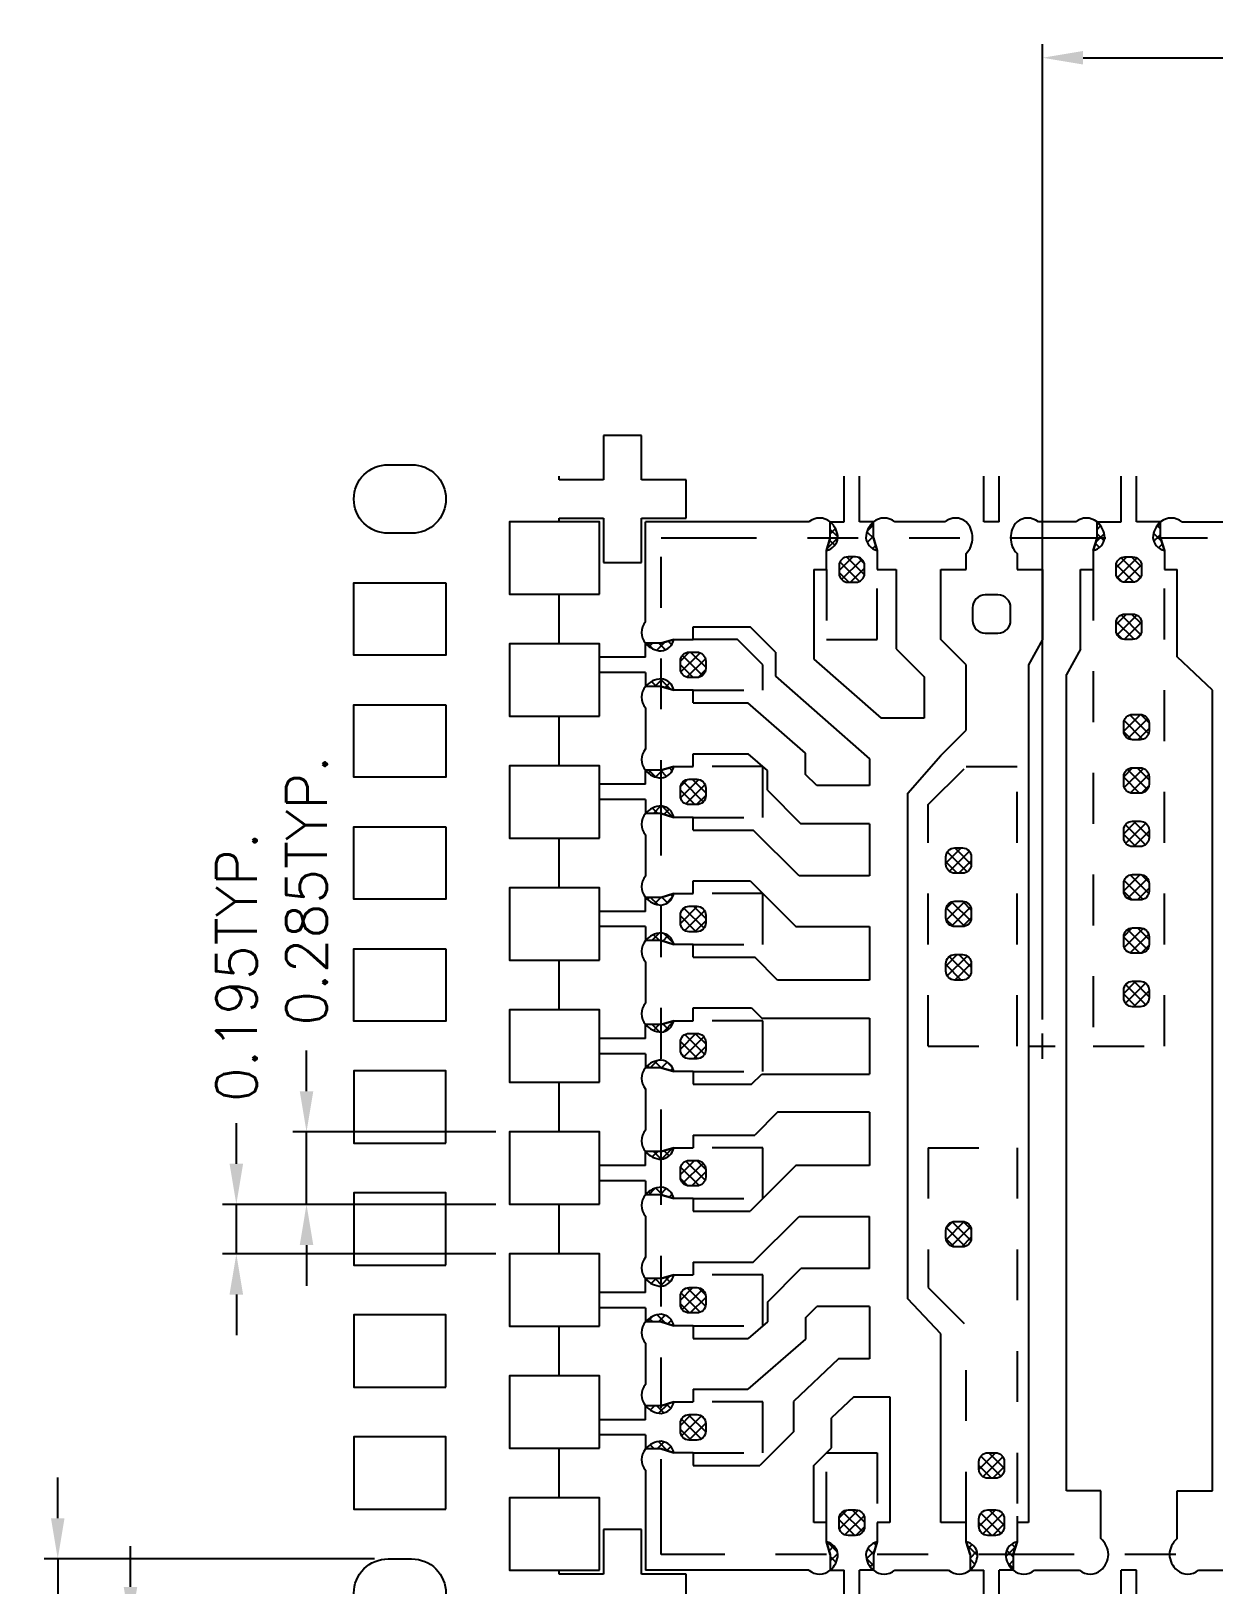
# Model space of a CAD drawing. Header units: millimetres. Extents: x 494.6 to 506.9, y 72.1 to 79.9.
# Drawn here: x 495.96 to 498.287, y 76.806 to 79.863 of the extents above; entities that cross this region are included whole.
import ezdxf

# ---------------------------------------------------------------- set-up
doc = ezdxf.new("R2010")
doc.units = ezdxf.units.MM
doc.header["$LTSCALE"] = 0.5
doc.header["$PDMODE"] = 98
for name, pattern in [('CENTER', [50.8, 31.75, -6.35, 6.35, -6.35]), ('HIDDEN', [0.375, 0.25, -0.125]), ('PHANTOM', [2.5, 1.25, -0.25, 0.25, -0.25, 0.25, -0.25])]:
    doc.linetypes.add(name, pattern=pattern)
for name, color, linetype in [('BTM', 7, 'HIDDEN'), ('CEN', 2, 'CENTER'), ('DIM', 3, 'Continuous'), ('HET', 6, 'Continuous'), ('PKG', 1, 'PHANTOM')]:
    doc.layers.add(name, color=color, linetype=linetype)
doc.styles.add('SIMPLEX', font='simplex.shx', dxfattribs={"bigfont": 'AllInOneBig.shx'})
doc.dimstyles.new('Standard3', dxfattribs={"dimtxt": 0.08, "dimasz": 0.08, "dimexe": 0.027, "dimexo": 0.027, "dimgap": 0.027, "dimtad": 1, "dimdec": 3, "dimlfac": 2, "dimrnd": 0.0005, "dimzin": 1, "dimtxsty": 'SIMPLEX', "dimcen": 0.1905, "dimclrd": 256, "dimclre": 256, "dimclrt": 256, "dimazin": 3, "dimtp": 0.03, "dimtm": 0.03, "dimtfac": 0.8, "dimtdec": 3, "dimtmove": 0, "dimatfit": 3, "dimfxl": 0.05, "dimlwd": -1, "dimlwe": -1})

# ---------------------------------------------------------------- blocks, each defined once
blk = doc.blocks.new('*D281')
at = {"layer": 'Defpoints', "color": 0, "ltscale": 0.1, "transparency": 16777216}
for p in [(499.6024, 79.8105), (497.9499, 77.8912), (499.6024, 77.8912)]:
    blk.add_point(p, dxfattribs=at)
at = {"layer": 'DIM', "ltscale": 0.1, "transparency": 16777216}
for p, q in [((497.9499, 77.9182), (497.9499, 79.8375)), ((499.6024, 77.9182), (499.6024, 79.8375)), ((498.0299, 79.8105), (498.3682, 79.8105)), ((499.5224, 79.8105), (499.1841, 79.8105))]:
    blk.add_line(p, q, dxfattribs=at)
for points in [[(498.0299, 79.8238), (498.0299, 79.7972), (497.9499, 79.8105)], [(499.5224, 79.8238), (499.5224, 79.7972), (499.6024, 79.8105)]]:
    blk.add_solid(points, dxfattribs=at)
at = {"layer": 'DIM', "ltscale": 0.1, "transparency": 16777216, "insert": (498.7762, 79.8105), "char_height": 0.08, "attachment_point": 5, "style": 'SIMPLEX'}
blk.add_mtext('\\A1;3.305%%P0.025', dxfattribs=at)
blk = doc.blocks.new('*D295')
at = {"layer": 'Defpoints', "color": 0, "ltscale": 0.1, "transparency": 16777216}
for p in [(496.6624, 76.8574), (496.0123, 76.7224), (496.6624, 76.7224)]:
    blk.add_point(p, dxfattribs=at)
at = {"layer": 'DIM', "ltscale": 0.1, "transparency": 16777216}
for p, q in [((496.0123, 76.9374), (496.0123, 77.0174)), ((496.6354, 76.8574), (495.9853, 76.8574)), ((496.0123, 76.8574), (496.0123, 76.7224)), ((496.6354, 76.7224), (495.9853, 76.7224)), ((496.0123, 76.6424), (496.0123, 76.5624))]:
    blk.add_line(p, q, dxfattribs=at)
for points in [[(495.9989, 76.9374), (496.0256, 76.9374), (496.0123, 76.8574)], [(495.9989, 76.6424), (496.0256, 76.6424), (496.0123, 76.7224)]]:
    blk.add_solid(points, dxfattribs=at)
at = {"layer": 'DIM', "ltscale": 0.1, "transparency": 16777216, "insert": (496.0123, 76.2478), "char_height": 0.08, "attachment_point": 5, "rotation": 90, "style": 'SIMPLEX'}
blk.add_mtext('\\A1;0.270TYP.', dxfattribs=at)
blk = doc.blocks.new('*D296')
at = {"layer": 'Defpoints', "color": 0, "ltscale": 0.1, "transparency": 16777216}
for p in [(496.6624, 76.7224), (496.1553, 76.6249), (496.5949, 76.6249)]:
    blk.add_point(p, dxfattribs=at)
at = {"layer": 'DIM', "ltscale": 0.1, "transparency": 16777216}
for p, q in [((496.1553, 76.8024), (496.1553, 76.8824)), ((496.6354, 76.7224), (496.1283, 76.7224)), ((496.1553, 76.7224), (496.1553, 76.6249)), ((496.5679, 76.6249), (496.1283, 76.6249)), ((496.1553, 76.5449), (496.1553, 76.4649))]:
    blk.add_line(p, q, dxfattribs=at)
for points in [[(496.142, 76.8024), (496.1687, 76.8024), (496.1553, 76.7224)], [(496.142, 76.5449), (496.1687, 76.5449), (496.1553, 76.6249)]]:
    blk.add_solid(points, dxfattribs=at)
at = {"layer": 'DIM', "ltscale": 0.1, "transparency": 16777216, "insert": (496.1553, 76.1579), "char_height": 0.08, "attachment_point": 5, "rotation": 90, "style": 'SIMPLEX'}
blk.add_mtext('\\A1;0.195TYP.', dxfattribs=at)
blk = doc.blocks.new('*D299')
at = {"layer": 'Defpoints', "color": 0, "ltscale": 0.1, "transparency": 16777216}
for p in [(496.3637, 77.5549), (496.9012, 77.5549), (496.9012, 77.4574)]:
    blk.add_point(p, dxfattribs=at)
at = {"layer": 'DIM', "ltscale": 0.1, "transparency": 16777216}
for p, q in [((496.3637, 77.6349), (496.3637, 77.7149)), ((496.8742, 77.5549), (496.3367, 77.5549)), ((496.3637, 77.4574), (496.3637, 77.5549)), ((496.8742, 77.4574), (496.3367, 77.4574)), ((496.3637, 77.3774), (496.3637, 77.2974))]:
    blk.add_line(p, q, dxfattribs=at)
for points in [[(496.3503, 77.6349), (496.377, 77.6349), (496.3637, 77.5549)], [(496.3503, 77.3774), (496.377, 77.3774), (496.3637, 77.4574)]]:
    blk.add_solid(points, dxfattribs=at)
at = {"layer": 'DIM', "ltscale": 0.1, "transparency": 16777216, "insert": (496.3637, 78.0219), "char_height": 0.08, "attachment_point": 5, "rotation": 90, "style": 'SIMPLEX'}
blk.add_mtext('\\A1;0.195TYP.', dxfattribs=at)
blk = doc.blocks.new('*D300')
at = {"layer": 'Defpoints', "color": 0, "ltscale": 0.1, "transparency": 16777216}
for p in [(496.5018, 77.6974), (496.9012, 77.6974), (496.9012, 77.5549)]:
    blk.add_point(p, dxfattribs=at)
at = {"layer": 'DIM', "ltscale": 0.1, "transparency": 16777216}
for p, q in [((496.5018, 77.7774), (496.5018, 77.8574)), ((496.8742, 77.6974), (496.4748, 77.6974)), ((496.5018, 77.5549), (496.5018, 77.6974)), ((496.8742, 77.5549), (496.4748, 77.5549)), ((496.5018, 77.4749), (496.5018, 77.3949))]:
    blk.add_line(p, q, dxfattribs=at)
for points in [[(496.4885, 77.7774), (496.5151, 77.7774), (496.5018, 77.6974)], [(496.4885, 77.4749), (496.5151, 77.4749), (496.5018, 77.5549)]]:
    blk.add_solid(points, dxfattribs=at)
at = {"layer": 'DIM', "ltscale": 0.1, "transparency": 16777216, "insert": (496.5018, 78.1721), "char_height": 0.08, "attachment_point": 5, "rotation": 90, "style": 'SIMPLEX'}
blk.add_mtext('\\A1;0.285TYP.', dxfattribs=at)

msp = doc.modelspace()

# ---------------------------------------------------------------- hatches: boundary and pattern name
at = {"layer": 'HET', "ltscale": 0.1}
h = msp.add_hatch(dxfattribs=at)
h.set_pattern_fill('ANSI37', color=256, scale=0.005)
h.set_pattern_definition([(45, (498.142975, 78.384344), (-0.01122532, 0.01122532), []), (135, (498.142975, 78.384344), (-0.01122532, -0.01122532), [])])
h.paths.add_polyline_path([(498.1599, 78.39619, 0.4142136), (498.1424, 78.41369), (498.1274, 78.41369, 0.4142136), (498.1099, 78.39619), (498.1099, 78.38119, 0.4142136), (498.1274, 78.36369), (498.1424, 78.36369, 0.4142136), (498.1599, 78.38119)])
h.paths.add_polyline_path([(498.1599, 78.50119, 0.4142136), (498.1424, 78.51869), (498.1274, 78.51869, 0.4142136), (498.1099, 78.50119), (498.1099, 78.48619, 0.4142136), (498.1274, 78.46869), (498.1424, 78.46869, 0.4142136), (498.1599, 78.48619)])
h.paths.add_polyline_path([(497.8099, 78.23869, 0.4142136), (497.7924, 78.25619), (497.7774, 78.25619, 0.4142136), (497.7599, 78.23869), (497.7599, 78.22369, 0.4142136), (497.7774, 78.20619), (497.7924, 78.20619, 0.4142136), (497.8099, 78.22369)])
h.paths.add_polyline_path([(497.7924, 78.15119), (497.7774, 78.15119, 0.4142136), (497.7599, 78.13369), (497.7599, 78.11869, 0.4142136), (497.7774, 78.10119), (497.7924, 78.10119, 0.4142136), (497.8099, 78.11869), (497.8099, 78.13369, 0.4142136)])
h.paths.add_polyline_path([(497.7924, 78.04619), (497.7774, 78.04619, 0.4142136), (497.7599, 78.02869), (497.7599, 78.01369, 0.4142136), (497.7774, 77.99619), (497.7924, 77.99619, 0.4142136), (497.8099, 78.01369), (497.8099, 78.02869, 0.4142136)])
h.paths.add_polyline_path([(498.1599, 77.97619, 0.4142136), (498.1424, 77.99369), (498.1274, 77.99369, 0.4142136), (498.1099, 77.97619), (498.1099, 77.96119, 0.4142136), (498.1274, 77.94369), (498.1424, 77.94369, 0.4142136), (498.1599, 77.96119)])
h.paths.add_polyline_path([(498.1599, 78.08119, 0.4142136), (498.1424, 78.09869), (498.1274, 78.09869, 0.4142136), (498.1099, 78.08119), (498.1099, 78.06619, 0.4142136), (498.1274, 78.04869), (498.1424, 78.04869, 0.4142136), (498.1599, 78.06619)])
h.paths.add_polyline_path([(498.1599, 78.18619, 0.4142136), (498.1424, 78.20369), (498.1274, 78.20369, 0.4142136), (498.1099, 78.18619), (498.1099, 78.17119, 0.4142136), (498.1274, 78.15369), (498.1424, 78.15369, 0.4142136), (498.1599, 78.17119)])
h.paths.add_polyline_path([(498.1599, 78.27619), (498.1599, 78.29119, 0.4142136), (498.1424, 78.30869), (498.1274, 78.30869, 0.4142136), (498.1099, 78.29119), (498.1099, 78.27619, 0.4142136), (498.1274, 78.25869), (498.1424, 78.25869, 0.4142136)])
h.paths.add_polyline_path([(497.7924, 77.52119), (497.7774, 77.52119, 0.4142136), (497.7599, 77.50369), (497.7599, 77.48869, 0.4142136), (497.7774, 77.47119), (497.7924, 77.47119, 0.4142136), (497.8099, 77.48869), (497.8099, 77.50369, 0.4142136)])
h.paths.add_polyline_path([(497.2874, 77.87369, 0.4142136), (497.2699, 77.89119), (497.2549, 77.89119, 0.4142136), (497.2374, 77.87369), (497.2374, 77.85869, 0.4142136), (497.2549, 77.84119), (497.2699, 77.84119, 0.4142136), (497.2874, 77.85869)])
h.paths.add_polyline_path([(497.2874, 77.62369, 0.4142136), (497.2699, 77.64119), (497.2549, 77.64119, 0.4142136), (497.2374, 77.62369), (497.2374, 77.60869, 0.4142136), (497.2549, 77.59119), (497.2699, 77.59119, 0.4142136), (497.2874, 77.60869)])
h.paths.add_polyline_path([(497.2874, 77.37369, 0.4142136), (497.2699, 77.39119), (497.2549, 77.39119, 0.4142136), (497.2374, 77.37369), (497.2374, 77.35869, 0.4142136), (497.2549, 77.34119), (497.2699, 77.34119, 0.4142136), (497.2874, 77.35869)])
h.paths.add_polyline_path([(497.2874, 77.12369, 0.4142136), (497.2699, 77.14119), (497.2549, 77.14119, 0.4142136), (497.2374, 77.12369), (497.2374, 77.10869, 0.4142136), (497.2549, 77.09119), (497.2699, 77.09119, 0.4142136), (497.2874, 77.10869)])
h.paths.add_polyline_path([(497.5824, 76.95369), (497.5674, 76.95369, 0.4142136), (497.5499, 76.93619), (497.5499, 76.92119, 0.4142136), (497.5674, 76.90369), (497.5824, 76.90369, 0.4142136), (497.5999, 76.92119), (497.5999, 76.93619, 0.4142136)])
h.paths.add_polyline_path([(497.8574, 76.95369), (497.8424, 76.95369, 0.4142136), (497.8249, 76.93619), (497.8249, 76.92119, 0.4142136), (497.8424, 76.90369), (497.8574, 76.90369, 0.4142136), (497.8749, 76.92119), (497.8749, 76.93619, 0.4142136)])
h.paths.add_polyline_path([(498.6624, 77.12369, 0.4142136), (498.6449, 77.14119), (498.6299, 77.14119, 0.4142136), (498.6124, 77.12369), (498.6124, 77.10869, 0.4142136), (498.6299, 77.09119), (498.6449, 77.09119, 0.4142136), (498.6624, 77.10869)])
h.paths.add_polyline_path([(498.6449, 77.39119), (498.6299, 77.39119, 0.4142136), (498.6124, 77.37369), (498.6124, 77.35869, 0.4142136), (498.6299, 77.34119), (498.6449, 77.34119, 0.4142136), (498.6624, 77.35869), (498.6624, 77.37369, 0.4142136)])
h.paths.add_polyline_path([(498.6624, 77.62369, 0.4142136), (498.6449, 77.64119), (498.6299, 77.64119, 0.4142136), (498.6124, 77.62369), (498.6124, 77.60869, 0.4142136), (498.6299, 77.59119), (498.6449, 77.59119, 0.4142136), (498.6624, 77.60869)])
h.paths.add_polyline_path([(498.6624, 77.87369, 0.4142136), (498.6449, 77.89119), (498.6299, 77.89119, 0.4142136), (498.6124, 77.87369), (498.6124, 77.85869, 0.4142136), (498.6299, 77.84119), (498.6449, 77.84119, 0.4142136), (498.6624, 77.85869)])
h.paths.add_polyline_path([(498.6624, 78.12369, 0.4142136), (498.6449, 78.14119), (498.6299, 78.14119, 0.4142136), (498.6124, 78.12369), (498.6124, 78.10869, 0.4142136), (498.6299, 78.09119), (498.6449, 78.09119, 0.4142136), (498.6624, 78.10869)])
h.paths.add_polyline_path([(498.6624, 78.35869), (498.6624, 78.37369, 0.4142136), (498.6449, 78.39119), (498.6299, 78.39119, 0.4142136), (498.6124, 78.37369), (498.6124, 78.35869, 0.4142136), (498.6299, 78.34119), (498.6449, 78.34119, 0.4142136)])
h.paths.add_polyline_path([(497.2699, 78.39119), (497.2549, 78.39119, 0.4142136), (497.2374, 78.37369), (497.2374, 78.35869, 0.4142136), (497.2549, 78.34119), (497.2699, 78.34119, 0.4142136), (497.2874, 78.35869), (497.2874, 78.37369, 0.4142136)])
h.paths.add_polyline_path([(497.2699, 78.14119), (497.2549, 78.14119, 0.4142136), (497.2374, 78.12369), (497.2374, 78.10869, 0.4142136), (497.2549, 78.09119), (497.2699, 78.09119, 0.4142136), (497.2874, 78.10869), (497.2874, 78.12369, 0.4142136)])
h.paths.add_polyline_path([(497.2874, 78.62369, 0.4142136), (497.2699, 78.64119), (497.2549, 78.64119, 0.4142136), (497.2374, 78.62369), (497.2374, 78.60869, 0.4142136), (497.2549, 78.59119), (497.2699, 78.59119, 0.4142136), (497.2874, 78.60869)])
h.paths.add_polyline_path([(497.5999, 78.81119, 0.4142136), (497.5824, 78.82869), (497.5674, 78.82869, 0.4142136), (497.5499, 78.81119), (497.5499, 78.79619, 0.4142136), (497.5674, 78.77869), (497.5824, 78.77869, 0.4142136), (497.5999, 78.79619)])
h.paths.add_polyline_path([(498.1449, 78.81119, 0.4142136), (498.1274, 78.82869), (498.1124, 78.82869, 0.4142136), (498.0949, 78.81119), (498.0949, 78.79619, 0.4142136), (498.1124, 78.77869), (498.1274, 78.77869, 0.4142136), (498.1449, 78.79619)])
h.paths.add_polyline_path([(498.4749, 78.81119, 0.4142136), (498.4574, 78.82869), (498.4424, 78.82869, 0.4142136), (498.4249, 78.81119), (498.4249, 78.79619, 0.4142136), (498.4424, 78.77869), (498.4574, 78.77869, 0.4142136), (498.4749, 78.79619)])
h.paths.add_polyline_path([(497.8574, 77.06619), (497.8424, 77.06619, 0.4142136), (497.8249, 77.04869), (497.8249, 77.03369, 0.4142136), (497.8424, 77.01619), (497.8574, 77.01619, 0.4142136), (497.8749, 77.03369), (497.8749, 77.04869, 0.4142136)])
h.paths.add_polyline_path([(498.1274, 78.71619), (498.1124, 78.71619, 0.4142136), (498.0949, 78.69869), (498.0949, 78.68369, 0.4142136), (498.1124, 78.66619), (498.1274, 78.66619, 0.4142136), (498.1449, 78.68369), (498.1449, 78.69869, 0.4142136)])
h.paths.add_polyline_path([(497.2249, 78.66619), (497.1999, 78.65869), (497.16865, 78.65869, 0.2088804), (497.1999, 78.64369, 0.3233863)])
h.paths.add_polyline_path([(497.1999, 78.58869, 0.2088804), (497.16865, 78.57369), (497.1999, 78.57369), (497.2249, 78.56619, 0.3233863)])
h.paths.add_polyline_path([(497.2249, 78.41619), (497.1999, 78.40869), (497.16865, 78.40869, 0.2088804), (497.1999, 78.39369, 0.3233863)])
h.paths.add_polyline_path([(497.1999, 78.33869, 0.2088804), (497.16865, 78.32369), (497.1999, 78.32369), (497.2249, 78.31619, 0.3233863)])
h.paths.add_polyline_path([(497.2249, 78.16619), (497.1999, 78.15869), (497.16865, 78.15869, 0.2088804), (497.1999, 78.14369, 0.3233863)])
h.paths.add_polyline_path([(497.1999, 78.08869, 0.2088804), (497.16865, 78.07369), (497.1999, 78.07369), (497.2249, 78.06619, 0.3233863)])
h.paths.add_polyline_path([(497.2249, 77.91619), (497.1999, 77.90869), (497.16865, 77.90869, 0.2088804), (497.1999, 77.89369, 0.3233863)])
h.paths.add_polyline_path([(497.1999, 77.83869, 0.2088804), (497.16865, 77.82369), (497.1999, 77.82369), (497.2249, 77.81619, 0.3233863)])
h.paths.add_polyline_path([(497.2249, 77.66619), (497.1999, 77.65869), (497.16865, 77.65869, 0.2088804), (497.1999, 77.64369, 0.3233863)])
h.paths.add_polyline_path([(497.1999, 77.58869, 0.2088804), (497.16865, 77.57369), (497.1999, 77.57369), (497.2249, 77.56619, 0.3233863)])
h.paths.add_polyline_path([(497.2249, 77.41619), (497.1999, 77.40869), (497.16865, 77.40869, 0.2088804), (497.1999, 77.39369, 0.3233863)])
h.paths.add_polyline_path([(497.1999, 77.33869, 0.2088804), (497.16865, 77.32369), (497.1999, 77.32369), (497.2249, 77.31619, 0.3233863)])
h.paths.add_polyline_path([(497.2249, 77.16619), (497.1999, 77.15869), (497.16865, 77.15869, 0.2088804), (497.1999, 77.14369, 0.3233863)])
h.paths.add_polyline_path([(497.1999, 77.08869, 0.2088804), (497.16865, 77.07369), (497.1999, 77.07369), (497.2249, 77.06619, 0.3233863)])
h.paths.add_polyline_path([(497.5249, 76.89119), (497.5324, 76.86619), (497.5324, 76.83494, 0.2088804), (497.5474, 76.86619, 0.3233863)])
h.paths.add_polyline_path([(497.6249, 76.89119, 0.3233863), (497.6024, 76.86619, 0.2088804), (497.6174, 76.83494), (497.6174, 76.86619)])
h.paths.add_polyline_path([(497.7999, 76.89119), (497.8074, 76.86619), (497.8074, 76.83494, 0.2088804), (497.8224, 76.86619, 0.3233863)])
h.paths.add_polyline_path([(497.8999, 76.89119, 0.3233863), (497.8774, 76.86619, 0.2088804), (497.8924, 76.83494), (497.8924, 76.86619)])
h.paths.add_polyline_path([(498.73115, 77.15869), (498.6999, 77.15869), (498.6749, 77.16619, 0.3233863), (498.6999, 77.14369, 0.2088804)])
h.paths.add_polyline_path([(498.6999, 77.08869, 0.3233863), (498.6749, 77.06619), (498.6999, 77.07369), (498.73115, 77.07369, 0.2088804)])
h.paths.add_polyline_path([(498.6999, 77.33869, 0.3233863), (498.6749, 77.31619), (498.6999, 77.32369), (498.73115, 77.32369, 0.2088804)])
h.paths.add_polyline_path([(498.73115, 77.40869), (498.6999, 77.40869), (498.6749, 77.41619, 0.3233863), (498.6999, 77.39369, 0.2088804)])
h.paths.add_polyline_path([(498.6999, 77.58869, 0.3233863), (498.6749, 77.56619), (498.6999, 77.57369), (498.73115, 77.57369, 0.2088804)])
h.paths.add_polyline_path([(498.73115, 77.65869), (498.6999, 77.65869), (498.6749, 77.66619, 0.3233863), (498.6999, 77.64369, 0.2088804)])
h.paths.add_polyline_path([(498.6999, 77.83869, 0.3233863), (498.6749, 77.81619), (498.6999, 77.82369), (498.73115, 77.82369, 0.2088804)])
h.paths.add_polyline_path([(498.73115, 77.90869), (498.6999, 77.90869), (498.6749, 77.91619, 0.3233863), (498.6999, 77.89369, 0.2088804)])
h.paths.add_polyline_path([(498.6999, 78.08869, 0.3233863), (498.6749, 78.06619), (498.6999, 78.07369), (498.73115, 78.07369, 0.2088804)])
h.paths.add_polyline_path([(498.73115, 78.15869), (498.6999, 78.15869), (498.6749, 78.16619, 0.3233863), (498.6999, 78.14369, 0.2088804)])
h.paths.add_polyline_path([(498.6999, 78.33869, 0.3233863), (498.6749, 78.31619), (498.6999, 78.32369), (498.73115, 78.32369, 0.2088804)])
h.paths.add_polyline_path([(498.73115, 78.40869), (498.6999, 78.40869), (498.6749, 78.41619, 0.3233863), (498.6999, 78.39369, 0.2088804)])
h.paths.add_polyline_path([(498.4924, 78.89744, 0.2088804), (498.4774, 78.86619, 0.3233863), (498.4999, 78.84119), (498.4924, 78.86619)])
h.paths.add_polyline_path([(498.4074, 78.89744), (498.4074, 78.86619), (498.3999, 78.84119, 0.3233863), (498.4224, 78.86619, 0.2088804)])
h.paths.add_polyline_path([(498.1824, 78.86619), (498.1824, 78.89744, 0.2088804), (498.1674, 78.86619, 0.3233863), (498.1899, 78.84119)])
h.paths.add_polyline_path([(498.0574, 78.89744), (498.0574, 78.86619), (498.0499, 78.84119, 0.3233863), (498.0724, 78.86619, 0.2088804)])
h.paths.add_polyline_path([(497.6174, 78.89744, 0.2088804), (497.6024, 78.86619, 0.3233863), (497.6249, 78.84119), (497.6174, 78.86619)])
h.paths.add_polyline_path([(497.5474, 78.86619, 0.2088804), (497.5324, 78.89744), (497.5324, 78.86619), (497.5249, 78.84119, 0.3233863)])

# ---------------------------------------------------------------- linework, layer by layer
for p, q in [((497.16865, 78.70073), (497.16865, 78.89744)), ((497.5324, 78.86619), (497.5324, 78.89744)), ((497.6174, 78.86619), (497.6174, 78.89744)), ((498.0574, 78.86619), (498.0574, 78.89744)), ((498.1824, 78.86619), (498.1824, 78.89744)), ((497.5324, 78.86619), (497.5249, 78.84119)), ((497.6174, 78.86619), (497.6249, 78.84119)), ((498.0574, 78.86619), (498.0499, 78.84119)), ((498.1824, 78.86619), (498.1899, 78.84119)), ((497.5249, 78.80369), (497.5249, 78.84119)), ((497.6249, 78.84119), (497.6249, 78.80369)), ((497.7999, 78.80369), (497.7999, 78.83494)), ((497.8999, 78.83494), (497.8999, 78.80369)), ((498.0499, 78.84119), (498.0499, 78.80369)), ((498.1899, 78.84119), (498.1899, 78.80369)), ((497.4999, 78.80369), (497.5249, 78.80369)), ((497.6249, 78.80369), (497.6624, 78.80369)), ((497.7499, 78.66619), (497.7499, 78.80369)), ((497.7499, 78.80369), (497.7999, 78.80369)), ((497.8999, 78.80369), (497.9499, 78.80369)), ((497.9499, 78.80369), (497.9499, 78.66619)), ((498.0249, 78.64693), (498.0249, 78.80369)), ((498.0249, 78.80369), (498.0499, 78.80369)), ((498.1899, 78.80369), (498.2149, 78.80369)), ((498.2149, 78.63219), (498.2149, 78.80369)), ((497.2624, 78.66619), (497.2624, 78.69119)), ((497.1999, 78.65869), (497.16865, 78.65869)), ((497.1999, 78.65869), (497.2249, 78.66619)), ((497.2249, 78.66619), (497.2624, 78.66619)), ((497.7999, 78.61619), (497.7499, 78.66619)), ((497.9499, 78.66619), (497.9224, 78.61619)), ((497.4999, 78.62764), (497.63247, 78.51119)), ((498.0249, 78.64693), (497.9974, 78.59693)), ((498.2849, 78.56615), (498.2149, 78.63219)), ((497.4249, 78.59369), (497.6099, 78.43119)), ((497.4249, 78.59369), (497.6099, 78.43119)), ((497.7999, 78.48763), (497.7999, 78.61619)), ((497.9224, 78.61619), (497.9224, 76.92869)), ((497.9974, 76.99119), (497.9974, 78.59693)), ((497.1999, 78.57369), (497.16865, 78.57369)), ((497.1999, 78.57369), (497.2249, 78.56619)), ((497.2624, 78.56619), (497.2249, 78.56619)), ((497.2624, 78.54119), (497.2624, 78.56619)), ((498.2849, 76.99119), (498.2849, 78.56615)), ((497.16865, 78.53166), (497.16865, 78.45073)), ((497.2624, 78.54119), (497.37023, 78.54119)), ((497.48382, 78.4427), (497.37023, 78.54119)), ((497.48382, 78.4427), (497.37023, 78.54119)), ((497.7499, 78.43763), (497.7999, 78.48763)), ((497.2624, 78.41619), (497.2624, 78.44119)), ((497.2624, 78.44119), (497.37107, 78.44119)), ((497.40882, 78.40846), (497.37107, 78.44119)), ((497.48382, 78.40071), (497.48382, 78.4427)), ((497.48382, 78.40071), (497.48382, 78.4427)), ((497.6849, 78.36356), (497.7499, 78.43763)), ((497.1999, 78.40869), (497.16865, 78.40869)), ((497.1999, 78.40869), (497.2249, 78.41619)), ((497.2249, 78.41619), (497.2624, 78.41619)), ((497.40882, 78.36964), (497.40882, 78.40846)), ((497.6099, 78.43119), (497.6099, 78.37869)), ((497.6099, 78.42119), (497.6099, 78.38119)), ((497.50584, 78.37869), (497.48382, 78.40071)), ((497.6099, 78.37869), (497.50584, 78.37869)), ((497.40882, 78.36964), (497.47477, 78.30369)), ((497.6849, 77.36883), (497.6849, 78.36356)), ((497.1999, 78.32369), (497.16865, 78.32369)), ((497.1999, 78.32369), (497.2249, 78.31619)), ((497.2624, 78.31619), (497.2249, 78.31619)), ((497.2624, 78.29119), (497.38097, 78.29119)), ((497.47097, 78.20119), (497.38097, 78.29119)), ((497.47097, 78.20119), (497.38097, 78.29119)), ((497.6099, 78.30369), (497.47477, 78.30369)), ((497.6099, 78.30369), (497.6099, 78.20119)), ((497.16865, 78.28166), (497.16865, 78.20073)), ((497.6099, 78.20119), (497.47097, 78.20119)), ((497.6099, 78.20119), (497.47097, 78.20119)), ((497.1999, 78.15869), (497.2249, 78.16619)), ((497.2249, 78.16619), (497.2624, 78.16619)), ((497.2624, 78.16619), (497.2624, 78.19119)), ((497.3749, 78.19119), (497.4649, 78.10119)), ((497.1999, 78.15869), (497.16865, 78.15869)), ((497.4649, 78.10119), (497.6099, 78.10119)), ((497.6099, 78.10119), (497.6099, 77.99619)), ((497.1999, 78.07369), (497.16865, 78.07369)), ((497.1999, 78.07369), (497.2249, 78.06619)), ((497.2624, 78.06619), (497.2249, 78.06619)), ((497.2624, 78.04119), (497.2624, 78.06619)), ((497.42871, 77.99619), (497.38371, 78.04119)), ((497.16865, 78.03166), (497.16865, 77.95073)), ((497.6099, 77.99619), (497.42871, 77.99619)), ((497.2624, 77.91619), (497.2624, 77.94119)), ((497.37764, 77.94119), (497.39764, 77.92119)), ((497.39764, 77.92119), (497.6099, 77.92119)), ((497.6099, 77.92119), (497.6099, 77.81119)), ((497.1999, 77.90869), (497.16865, 77.90869)), ((497.1999, 77.90869), (497.2249, 77.91619)), ((497.2249, 77.91619), (497.2624, 77.91619)), ((497.1999, 77.82369), (497.16865, 77.82369)), ((497.1999, 77.82369), (497.2249, 77.81619)), ((497.2624, 77.81619), (497.2249, 77.81619)), ((497.2624, 77.81619), (497.2624, 77.79119)), ((497.37764, 77.79119), (497.39764, 77.81119)), ((497.39764, 77.81119), (497.6099, 77.81119)), ((497.16865, 77.78166), (497.16865, 77.70073)), ((497.42871, 77.73619), (497.38371, 77.69119)), ((497.6099, 77.73619), (497.42871, 77.73619)), ((497.6099, 77.73619), (497.6099, 77.63119)), ((497.2624, 77.69119), (497.2624, 77.66619)), ((497.1999, 77.65869), (497.16865, 77.65869)), ((497.1999, 77.65869), (497.2249, 77.66619)), ((497.2249, 77.66619), (497.2624, 77.66619)), ((497.4649, 77.63119), (497.3749, 77.54119)), ((497.6099, 77.63119), (497.4649, 77.63119)), ((497.1999, 77.57369), (497.16865, 77.57369)), ((497.1999, 77.57369), (497.2249, 77.56619)), ((497.2624, 77.56619), (497.2249, 77.56619)), ((497.2624, 77.56619), (497.2624, 77.54119)), ((497.16865, 77.53166), (497.16865, 77.45073)), ((497.38097, 77.44119), (497.47097, 77.53119)), ((497.47097, 77.53119), (497.6099, 77.53119)), ((497.2624, 77.44119), (497.2624, 77.41619)), ((497.1999, 77.40869), (497.16865, 77.40869)), ((497.1999, 77.40869), (497.2249, 77.41619)), ((497.2249, 77.41619), (497.2624, 77.41619)), ((497.7499, 77.30013), (497.6849, 77.36883)), ((497.6099, 77.35119), (497.6099, 77.25119)), ((497.1999, 77.32369), (497.16865, 77.32369)), ((497.1999, 77.32369), (497.2249, 77.31619)), ((497.2624, 77.31619), (497.2249, 77.31619)), ((497.2624, 77.31619), (497.2624, 77.29119)), ((497.16865, 77.28166), (497.16865, 77.20073)), ((497.7499, 76.92869), (497.7499, 77.30013)), ((497.2624, 77.19119), (497.2624, 77.16619)), ((497.1999, 77.15869), (497.16865, 77.15869)), ((497.1999, 77.15869), (497.2249, 77.16619)), ((497.2249, 77.16619), (497.2624, 77.16619)), ((497.4599, 77.16726), (497.4599, 77.10726)), ((497.6499, 77.17619), (497.6499, 76.92869)), ((497.4599, 77.10726), (497.39384, 77.04119)), ((497.1999, 77.07369), (497.16865, 77.07369)), ((497.1999, 77.07369), (497.2249, 77.06619)), ((497.2624, 77.06619), (497.2249, 77.06619)), ((497.2624, 77.06619), (497.2624, 77.04119)), ((497.4999, 77.04119), (497.5349, 77.07619)), ((497.16865, 77.03166), (497.16865, 76.83494)), ((497.2624, 77.04119), (497.39384, 77.04119)), ((498.0649, 76.99119), (497.9974, 76.99119)), ((498.0649, 76.89744), (498.0649, 76.99119)), ((498.2149, 76.89744), (498.2149, 76.99119)), ((498.2149, 76.99119), (498.2849, 76.99119)), ((497.8999, 76.94119), (497.8999, 76.89119)), ((497.5249, 76.92869), (497.4999, 76.92869)), ((497.5249, 76.89119), (497.5249, 76.92869)), ((497.6499, 76.92869), (497.6249, 76.92869)), ((497.6249, 76.92869), (497.6249, 76.89119)), ((497.7999, 76.92869), (497.7499, 76.92869)), ((497.7999, 76.89119), (497.7999, 76.92869)), ((497.9224, 76.92869), (497.8999, 76.92869)), ((497.5324, 76.86619), (497.5249, 76.89119)), ((497.6174, 76.86619), (497.6249, 76.89119)), ((497.8074, 76.86619), (497.7999, 76.89119)), ((497.8924, 76.86619), (497.8999, 76.89119)), ((497.5324, 76.86619), (497.5324, 76.83494)), ((497.6174, 76.86619), (497.6174, 76.83494)), ((497.8074, 76.86619), (497.8074, 76.83494)), ((497.8924, 76.86619), (497.8924, 76.83494))]:
    msp.add_line(p, q)
at = {"ltscale": 0.01}
for p, q in [((497.49037, 78.89744), (497.16865, 78.89744)), ((497.75787, 78.89744), (497.65944, 78.89744)), ((498.01537, 78.89744), (497.94194, 78.89744)), ((498.22444, 78.89744), (498.36537, 78.89744)), ((497.2624, 78.29119), (497.2624, 78.31619)), ((497.2624, 78.29119), (497.38097, 78.29119)), ((497.2624, 78.19119), (497.3749, 78.19119)), ((497.4999, 76.92869), (497.4999, 77.04119)), ((497.49037, 76.83494), (497.16865, 76.83494)), ((497.65944, 76.83494), (497.76537, 76.83494)), ((497.93444, 76.83494), (498.02287, 76.83494)), ((498.25694, 76.83494), (498.73115, 76.83494))]:
    msp.add_line(p, q, dxfattribs=at)
at = {"linetype": 'ByBlock'}
for p, q in [((497.5249, 78.84119), (497.5324, 78.86619)), ((497.6249, 78.84119), (497.6174, 78.86619)), ((498.0499, 78.84119), (498.0574, 78.86619)), ((498.1899, 78.84119), (498.1824, 78.86619)), ((497.4999, 78.80369), (497.4999, 78.62764)), ((497.6624, 78.80369), (497.6624, 78.64763)), ((497.2624, 78.69119), (497.3749, 78.69119)), ((497.4249, 78.64119), (497.3749, 78.69119)), ((497.2249, 78.66619), (497.1999, 78.65869)), ((497.4249, 78.64119), (497.4249, 78.59369)), ((497.6624, 78.64763), (497.7174, 78.59263)), ((497.7174, 78.59263), (497.7174, 78.51119)), ((497.2249, 78.56619), (497.1999, 78.57369)), ((497.7174, 78.51119), (497.63247, 78.51119)), ((497.2249, 78.41619), (497.1999, 78.40869)), ((497.2249, 78.31619), (497.1999, 78.32369)), ((497.2249, 78.16619), (497.1999, 78.15869)), ((497.2249, 78.06619), (497.1999, 78.07369)), ((497.2624, 78.04119), (497.38371, 78.04119)), ((497.2624, 77.94119), (497.37764, 77.94119)), ((497.2249, 77.91619), (497.1999, 77.90869)), ((497.2249, 77.81619), (497.1999, 77.82369)), ((497.2624, 77.79119), (497.37764, 77.79119)), ((497.2624, 77.69119), (497.38371, 77.69119)), ((497.2249, 77.66619), (497.1999, 77.65869)), ((497.2249, 77.56619), (497.1999, 77.57369)), ((497.2624, 77.54119), (497.3749, 77.54119)), ((497.6099, 77.42869), (497.6099, 77.53119)), ((497.2624, 77.44119), (497.38097, 77.44119)), ((497.40882, 77.36274), (497.47477, 77.42869)), ((497.6099, 77.42869), (497.47477, 77.42869)), ((497.2249, 77.41619), (497.1999, 77.40869)), ((497.40882, 77.36274), (497.40882, 77.32392)), ((497.48382, 77.33168), (497.50584, 77.35369)), ((497.6099, 77.35369), (497.50584, 77.35369)), ((497.6099, 77.35369), (497.6099, 77.25119)), ((497.2249, 77.31619), (497.1999, 77.32369)), ((497.40882, 77.32392), (497.37107, 77.29119)), ((497.48382, 77.33168), (497.48382, 77.28969)), ((497.2624, 77.29119), (497.37107, 77.29119)), ((497.48382, 77.28969), (497.37023, 77.19119)), ((497.54884, 77.25119), (497.4599, 77.16726)), ((497.6099, 77.25119), (497.54884, 77.25119)), ((497.2624, 77.19119), (497.37023, 77.19119)), ((497.2249, 77.16619), (497.1999, 77.15869)), ((497.57864, 77.17619), (497.5349, 77.13491)), ((497.57864, 77.17619), (497.6499, 77.17619)), ((497.5349, 77.07619), (497.5349, 77.13491)), ((497.2249, 77.06619), (497.1999, 77.07369)), ((497.5249, 76.89119), (497.5324, 76.86619)), ((497.6249, 76.89119), (497.6174, 76.86619)), ((497.7999, 76.89119), (497.8074, 76.86619)), ((497.8999, 76.89119), (497.8924, 76.86619))]:
    msp.add_line(p, q, dxfattribs=at)
at = {"ltscale": 0.3}
for points in [[(496.77615, 78.94244), (496.77615, 78.94244, -0.4142136), (496.70865, 78.87494), (496.6624, 78.87494, -0.4142136), (496.5949, 78.94244), (496.5949, 78.94244, -0.4142136), (496.6624, 79.00994), (496.70865, 79.00994, -0.4142136)], [(496.77615, 76.78994), (496.77615, 76.78994, -0.4142136), (496.70865, 76.72244), (496.6624, 76.72244, -0.4142136), (496.5949, 76.78994), (496.5949, 76.78994, -0.4142136), (496.6624, 76.85744), (496.70865, 76.85744, -0.4142136)]]:
    msp.add_lwpolyline(points, format="xyb", close=True, dxfattribs=at)
for points in [[(497.07865, 78.75494), (497.07865, 78.89744), (496.90115, 78.89744), (496.90115, 78.75494)], [(496.77615, 78.77744), (496.77615, 78.63494), (496.5949, 78.63494), (496.5949, 78.77744)], [(497.07865, 78.51494), (497.07865, 78.65744), (496.90115, 78.65744), (496.90115, 78.51494)], [(496.77615, 78.53744), (496.77615, 78.39494), (496.5949, 78.39494), (496.5949, 78.53744)], [(497.07865, 78.27494), (497.07865, 78.41744), (496.90115, 78.41744), (496.90115, 78.27494)], [(496.77615, 78.29744), (496.77615, 78.15494), (496.5949, 78.15494), (496.5949, 78.29744)], [(497.07865, 78.03494), (497.07865, 78.17744), (496.90115, 78.17744), (496.90115, 78.03494)], [(496.77615, 78.05744), (496.77615, 77.91494), (496.5949, 77.91494), (496.5949, 78.05744)], [(497.07865, 77.79494), (497.07865, 77.93744), (496.90115, 77.93744), (496.90115, 77.79494)], [(496.77615, 77.67494), (496.77615, 77.81744), (496.5949, 77.81744), (496.5949, 77.67494)], [(497.07865, 77.55494), (497.07865, 77.69744), (496.90115, 77.69744), (496.90115, 77.55494)], [(496.77615, 77.43494), (496.77615, 77.57744), (496.5949, 77.57744), (496.5949, 77.43494)], [(497.07865, 77.31494), (497.07865, 77.45744), (496.90115, 77.45744), (496.90115, 77.31494)], [(496.77615, 77.19494), (496.77615, 77.33744), (496.5949, 77.33744), (496.5949, 77.19494)], [(497.07865, 77.07494), (497.07865, 77.21744), (496.90115, 77.21744), (496.90115, 77.07494)], [(496.77615, 76.95494), (496.77615, 77.09744), (496.5949, 77.09744), (496.5949, 76.95494)], [(497.07865, 76.83494), (497.07865, 76.97744), (496.90115, 76.97744), (496.90115, 76.83494)]]:
    msp.add_lwpolyline(points, close=True, dxfattribs=at)
for points in [[(497.5499, 78.81119), (497.5499, 78.79619, 0.4142136), (497.5674, 78.77869), (497.5824, 78.77869, 0.4142136), (497.5999, 78.79619), (497.5999, 78.81119, 0.4142136), (497.5824, 78.82869), (497.5674, 78.82869, 0.4142136)], [(498.1124, 78.82869), (498.1274, 78.82869, -0.4142136), (498.1449, 78.81119), (498.1449, 78.79619, -0.4142136), (498.1274, 78.77869), (498.1124, 78.77869, -0.4142136), (498.0949, 78.79619), (498.0949, 78.81119, -0.4142136)], [(498.1124, 78.71619), (498.1274, 78.71619, -0.4142136), (498.1449, 78.69869), (498.1449, 78.68369, -0.4142136), (498.1274, 78.66619), (498.1124, 78.66619, -0.4142136), (498.0949, 78.68369), (498.0949, 78.69869, -0.4142136)], [(497.2549, 78.64119), (497.2699, 78.64119, -0.4142136), (497.2874, 78.62369), (497.2874, 78.60869, -0.4142136), (497.2699, 78.59119), (497.2549, 78.59119, -0.4142136), (497.2374, 78.60869), (497.2374, 78.62369, -0.4142136)], [(498.1274, 78.51869), (498.1424, 78.51869, -0.4142136), (498.1599, 78.50119), (498.1599, 78.48619, -0.4142136), (498.1424, 78.46869), (498.1274, 78.46869, -0.4142136), (498.1099, 78.48619), (498.1099, 78.50119, -0.4142136)], [(498.1274, 78.41369), (498.1424, 78.41369, -0.4142136), (498.1599, 78.39619), (498.1599, 78.38119, -0.4142136), (498.1424, 78.36369), (498.1274, 78.36369, -0.4142136), (498.1099, 78.38119), (498.1099, 78.39619, -0.4142136)], [(497.2549, 78.39119), (497.2699, 78.39119, -0.4142136), (497.2874, 78.37369), (497.2874, 78.35869, -0.4142136), (497.2699, 78.34119), (497.2549, 78.34119, -0.4142136), (497.2374, 78.35869), (497.2374, 78.37369, -0.4142136)], [(498.1274, 78.30869), (498.1424, 78.30869, -0.4142136), (498.1599, 78.29119), (498.1599, 78.27619, -0.4142136), (498.1424, 78.25869), (498.1274, 78.25869, -0.4142136), (498.1099, 78.27619), (498.1099, 78.29119, -0.4142136)], [(497.7774, 78.25619), (497.7924, 78.25619, -0.4142136), (497.8099, 78.23869), (497.8099, 78.22369, -0.4142136), (497.7924, 78.20619), (497.7774, 78.20619, -0.4142136), (497.7599, 78.22369), (497.7599, 78.23869, -0.4142136)], [(498.1274, 78.20369), (498.1424, 78.20369, -0.4142136), (498.1599, 78.18619), (498.1599, 78.17119, -0.4142136), (498.1424, 78.15369), (498.1274, 78.15369, -0.4142136), (498.1099, 78.17119), (498.1099, 78.18619, -0.4142136)], [(497.2549, 78.14119), (497.2699, 78.14119, -0.4142136), (497.2874, 78.12369), (497.2874, 78.10869, -0.4142136), (497.2699, 78.09119), (497.2549, 78.09119, -0.4142136), (497.2374, 78.10869), (497.2374, 78.12369, -0.4142136)], [(497.7774, 78.15119), (497.7924, 78.15119, -0.4142136), (497.8099, 78.13369), (497.8099, 78.11869, -0.4142136), (497.7924, 78.10119), (497.7774, 78.10119, -0.4142136), (497.7599, 78.11869), (497.7599, 78.13369, -0.4142136)], [(498.1274, 78.09869), (498.1424, 78.09869, -0.4142136), (498.1599, 78.08119), (498.1599, 78.06619, -0.4142136), (498.1424, 78.04869), (498.1274, 78.04869, -0.4142136), (498.1099, 78.06619), (498.1099, 78.08119, -0.4142136)], [(497.7774, 78.04619), (497.7924, 78.04619, -0.4142136), (497.8099, 78.02869), (497.8099, 78.01369, -0.4142136), (497.7924, 77.99619), (497.7774, 77.99619, -0.4142136), (497.7599, 78.01369), (497.7599, 78.02869, -0.4142136)], [(498.1274, 77.99369), (498.1424, 77.99369, -0.4142136), (498.1599, 77.97619), (498.1599, 77.96119, -0.4142136), (498.1424, 77.94369), (498.1274, 77.94369, -0.4142136), (498.1099, 77.96119), (498.1099, 77.97619, -0.4142136)], [(497.2549, 77.89119), (497.2699, 77.89119, -0.4142136), (497.2874, 77.87369), (497.2874, 77.85869, -0.4142136), (497.2699, 77.84119), (497.2549, 77.84119, -0.4142136), (497.2374, 77.85869), (497.2374, 77.87369, -0.4142136)], [(497.2549, 77.64119), (497.2699, 77.64119, -0.4142136), (497.2874, 77.62369), (497.2874, 77.60869, -0.4142136), (497.2699, 77.59119), (497.2549, 77.59119, -0.4142136), (497.2374, 77.60869), (497.2374, 77.62369, -0.4142136)], [(497.7774, 77.52119), (497.7924, 77.52119, -0.4142136), (497.8099, 77.50369), (497.8099, 77.48869, -0.4142136), (497.7924, 77.47119), (497.7774, 77.47119, -0.4142136), (497.7599, 77.48869), (497.7599, 77.50369, -0.4142136)], [(497.2549, 77.39119), (497.2699, 77.39119, -0.4142136), (497.2874, 77.37369), (497.2874, 77.35869, -0.4142136), (497.2699, 77.34119), (497.2549, 77.34119, -0.4142136), (497.2374, 77.35869), (497.2374, 77.37369, -0.4142136)], [(497.2549, 77.14119), (497.2699, 77.14119, -0.4142136), (497.2874, 77.12369), (497.2874, 77.10869, -0.4142136), (497.2699, 77.09119), (497.2549, 77.09119, -0.4142136), (497.2374, 77.10869), (497.2374, 77.12369, -0.4142136)], [(497.8249, 77.03369), (497.8249, 77.04869, -0.4142136), (497.8424, 77.06619), (497.8574, 77.06619, -0.4142136), (497.8749, 77.04869), (497.8749, 77.03369, -0.4142136), (497.8574, 77.01619), (497.8424, 77.01619, -0.4142136)], [(497.5499, 76.92119), (497.5499, 76.93619, -0.4142136), (497.5674, 76.95369), (497.5824, 76.95369, -0.4142136), (497.5999, 76.93619), (497.5999, 76.92119, -0.4142136), (497.5824, 76.90369), (497.5674, 76.90369, -0.4142136)], [(497.8249, 76.92119), (497.8249, 76.93619, -0.4142136), (497.8424, 76.95369), (497.8574, 76.95369, -0.4142136), (497.8749, 76.93619), (497.8749, 76.92119, -0.4142136), (497.8574, 76.90369), (497.8424, 76.90369, -0.4142136)]]:
    msp.add_lwpolyline(points, format="xyb", close=True)
at = {"ltscale": 0.01}
msp.add_lwpolyline([(497.8624, 78.75369), (497.8374, 78.75369, 0.4142136), (497.8124, 78.72869), (497.8124, 78.70369, 0.4142136), (497.8374, 78.67869), (497.8624, 78.67869, 0.4142136), (497.8874, 78.70369), (497.8874, 78.72869, 0.4142136)], format="xyb", close=True, dxfattribs=at)
at = {"ltscale": 0.1}
for centre, radius, start, end in [((497.51139, 78.87174), 0.0332, 50.72216, 129.27784), ((497.50413, 78.86465), 0.0433, 2.04435, 49.23766), ((497.64567, 78.86465), 0.0433, 130.76234, 177.95565), ((497.63842, 78.87174), 0.0332, 50.72216, 129.27784), ((497.77889, 78.87174), 0.0332, 50.72216, 129.27784), ((497.76776, 78.86646), 0.04465, 359.65787, 43.94495), ((497.93205, 78.86646), 0.04465, 136.05505, 180.34213), ((497.92092, 78.87174), 0.0332, 50.72216, 129.27784), ((498.03639, 78.87174), 0.0332, 50.72216, 129.27784), ((498.02913, 78.86465), 0.0433, 2.04435, 49.23766), ((498.21067, 78.86465), 0.0433, 130.76234, 177.95565), ((498.20342, 78.87174), 0.0332, 50.72216, 129.27784), ((497.51885, 78.86927), 0.02872, 282.17154, 353.85363), ((497.63096, 78.86927), 0.02872, 186.14637, 257.82846), ((497.76776, 78.86593), 0.04465, 316.05505, 0.34213), ((497.93205, 78.86593), 0.04465, 179.65787, 223.94495), ((498.04385, 78.86927), 0.02872, 282.17154, 353.85363), ((498.19596, 78.86927), 0.02872, 186.14637, 257.82846), ((497.19435, 78.67971), 0.0332, 140.72216, 219.27784), ((497.20145, 78.68696), 0.0433, 220.76234, 267.95565), ((497.19683, 78.67225), 0.02872, 276.14637, 347.82846), ((497.19435, 78.55268), 0.0332, 140.72216, 219.27784), ((497.20145, 78.54542), 0.0433, 92.04435, 139.23766), ((497.19683, 78.56014), 0.02872, 12.17154, 83.85363), ((497.19435, 78.42971), 0.0332, 140.72216, 219.27784), ((497.20145, 78.43696), 0.0433, 220.76234, 267.95565), ((497.19683, 78.42225), 0.02872, 276.14637, 347.82846), ((497.19435, 78.30268), 0.0332, 140.72216, 219.27784), ((497.20145, 78.29542), 0.0433, 92.04435, 139.23766), ((497.19683, 78.31014), 0.02872, 12.17154, 83.85363), ((497.19435, 78.17971), 0.0332, 140.72216, 219.27784), ((497.19683, 78.17225), 0.02872, 276.14637, 347.82846), ((497.20145, 78.18696), 0.0433, 220.76234, 267.95565), ((497.19435, 78.05268), 0.0332, 140.72216, 219.27784), ((497.20145, 78.04542), 0.0433, 92.04435, 139.23766), ((497.19683, 78.06014), 0.02872, 12.17154, 83.85363), ((497.19435, 77.92971), 0.0332, 140.72216, 219.27784), ((497.20145, 77.93696), 0.0433, 220.76234, 267.95565), ((497.19683, 77.92225), 0.02872, 276.14637, 347.82846), ((497.20145, 77.79542), 0.0433, 92.04435, 139.23766), ((497.19683, 77.81014), 0.02872, 12.17154, 83.85363), ((497.19435, 77.80268), 0.0332, 140.72216, 219.27784), ((497.19435, 77.67971), 0.0332, 140.72216, 219.27784), ((497.20145, 77.68696), 0.0433, 220.76234, 267.95565), ((497.19683, 77.67225), 0.02872, 276.14637, 347.82846), ((497.20145, 77.54542), 0.0433, 92.04435, 139.23766), ((497.19683, 77.56014), 0.02872, 12.17154, 83.85363), ((497.19435, 77.55268), 0.0332, 140.72216, 219.27784), ((497.19435, 77.42971), 0.0332, 140.72216, 219.27784), ((497.20145, 77.43696), 0.0433, 220.76234, 267.95565), ((497.19683, 77.42225), 0.02872, 276.14637, 347.82846), ((497.20145, 77.29542), 0.0433, 92.04435, 139.23766), ((497.19683, 77.31014), 0.02872, 12.17154, 83.85363), ((497.19435, 77.30268), 0.0332, 140.72216, 219.27784), ((497.19435, 77.17971), 0.0332, 140.72216, 219.27784), ((497.20145, 77.18696), 0.0433, 220.76234, 267.95565), ((497.19683, 77.17225), 0.02872, 276.14637, 347.82846), ((497.19435, 77.05268), 0.0332, 140.72216, 219.27784), ((497.20145, 77.04542), 0.0433, 92.04435, 139.23766), ((497.19683, 77.06014), 0.02872, 12.17154, 83.85363), ((497.51885, 76.86312), 0.02872, 6.14637, 77.82846), ((497.63096, 76.86312), 0.02872, 102.17154, 173.85363), ((497.79385, 76.86312), 0.02872, 6.14637, 77.82846), ((497.90596, 76.86312), 0.02872, 102.17154, 173.85363), ((498.03663, 76.86465), 0.0433, 2.04435, 49.23766), ((498.24317, 76.86465), 0.0433, 130.76234, 177.95565), ((497.50413, 76.86774), 0.0433, 310.76234, 357.95565), ((497.64567, 76.86774), 0.0433, 182.04435, 229.23766), ((497.77913, 76.86774), 0.0433, 310.76234, 357.95565), ((497.92067, 76.86774), 0.0433, 182.04435, 229.23766), ((498.03663, 76.86774), 0.0433, 310.76234, 357.95565), ((498.24317, 76.86774), 0.0433, 182.04435, 229.23766), ((497.51139, 76.86064), 0.0332, 230.72216, 309.27784), ((497.63842, 76.86064), 0.0332, 230.72216, 309.27784), ((497.78639, 76.86064), 0.0332, 230.72216, 309.27784), ((497.91342, 76.86064), 0.0332, 230.72216, 309.27784), ((498.04389, 76.86064), 0.0332, 230.72216, 309.27784), ((498.23592, 76.86064), 0.0332, 230.72216, 309.27784)]:
    msp.add_arc(centre, radius, start, end, dxfattribs=at)
at = {"layer": 'BTM', "ltscale": 0.3}
for p, q in [((497.5599, 78.89744), (497.5599, 78.98744)), ((497.5899, 78.89744), (497.5899, 78.98744)), ((497.8349, 78.89744), (497.8349, 78.98744)), ((497.8649, 78.89744), (497.8649, 78.98744)), ((498.1049, 78.89744), (498.1049, 78.98744)), ((498.1349, 78.89744), (498.1349, 78.98744)), ((497.5324, 78.89744), (497.5599, 78.89744)), ((497.6174, 78.89744), (497.5899, 78.89744)), ((497.8649, 78.89744), (497.8349, 78.89744)), ((498.0574, 78.89744), (498.1049, 78.89744)), ((498.1824, 78.89744), (498.1349, 78.89744)), ((497.5249, 78.80369), (497.5249, 78.66619)), ((497.6249, 78.66619), (497.6249, 78.80369)), ((498.0499, 78.80369), (498.0499, 77.86619)), ((498.1899, 77.86619), (498.1899, 78.80369)), ((496.99865, 78.65744), (496.99865, 78.75494)), ((497.16865, 78.63119), (497.16865, 78.65869)), ((497.3499, 78.66619), (497.2624, 78.66619)), ((497.3999, 78.61619), (497.3499, 78.66619)), ((497.5249, 78.66619), (497.6249, 78.66619)), ((497.16865, 78.63119), (497.07865, 78.63119)), ((497.16865, 78.60119), (497.07865, 78.60119)), ((497.16865, 78.60119), (497.16865, 78.57369)), ((497.3999, 78.56619), (497.3999, 78.61619)), ((497.2624, 78.56619), (497.3999, 78.56619)), ((496.99865, 78.41744), (496.99865, 78.51494)), ((497.16865, 78.38119), (497.16865, 78.40869)), ((497.3999, 78.41619), (497.2624, 78.41619)), ((497.3999, 78.31619), (497.3999, 78.41619)), ((497.7249, 78.34119), (497.7999, 78.41619)), ((497.7999, 78.41619), (497.8999, 78.41619)), ((497.8999, 77.86619), (497.8999, 78.41619)), ((497.16865, 78.38119), (497.07865, 78.38119)), ((497.16865, 78.35119), (497.07865, 78.35119)), ((497.16865, 78.35119), (497.16865, 78.32369)), ((497.2624, 78.31619), (497.3999, 78.31619)), ((497.7249, 77.86619), (497.7249, 78.34119)), ((496.99865, 78.17744), (496.99865, 78.27494)), ((497.3999, 78.16619), (497.2624, 78.16619)), ((497.3999, 78.06619), (497.3999, 78.16619)), ((497.16865, 78.13119), (497.16865, 78.15869)), ((497.16865, 78.13119), (497.07865, 78.13119)), ((497.16865, 78.10119), (497.07865, 78.10119)), ((497.16865, 78.10119), (497.16865, 78.07369)), ((497.2624, 78.06619), (497.3999, 78.06619)), ((496.99865, 77.93744), (496.99865, 78.03494)), ((497.16865, 77.88119), (497.16865, 77.90869)), ((497.3999, 77.91619), (497.2624, 77.91619)), ((497.3999, 77.81619), (497.3999, 77.91619)), ((497.16865, 77.88119), (497.07865, 77.88119)), ((497.7249, 77.86619), (497.8999, 77.86619)), ((498.0499, 77.86619), (498.1899, 77.86619)), ((497.16865, 77.85119), (497.07865, 77.85119)), ((497.16865, 77.85119), (497.16865, 77.82369)), ((497.2624, 77.81619), (497.3999, 77.81619)), ((496.99865, 77.69744), (496.99865, 77.79494)), ((497.16865, 77.63119), (497.16865, 77.65869)), ((497.3999, 77.66619), (497.2624, 77.66619)), ((497.3999, 77.56619), (497.3999, 77.66619)), ((497.7249, 77.66619), (497.8999, 77.66619)), ((497.7249, 77.66619), (497.7249, 77.39119)), ((497.8999, 77.66619), (497.8999, 76.90369)), ((497.16865, 77.63119), (497.07865, 77.63119)), ((497.16865, 77.60119), (497.07865, 77.60119)), ((497.16865, 77.60119), (497.16865, 77.57369)), ((496.99865, 77.45744), (496.99865, 77.55494)), ((497.2624, 77.56619), (497.3999, 77.56619)), ((497.16865, 77.38119), (497.16865, 77.40869)), ((497.3999, 77.41619), (497.2624, 77.41619)), ((497.3999, 77.31619), (497.3999, 77.41619)), ((497.16865, 77.38119), (497.07865, 77.38119)), ((497.7249, 77.39119), (497.7999, 77.31619)), ((497.16865, 77.35119), (497.07865, 77.35119)), ((497.16865, 77.35119), (497.16865, 77.32369)), ((496.99865, 77.21744), (496.99865, 77.31494)), ((497.2624, 77.31619), (497.3999, 77.31619)), ((497.7999, 76.92869), (497.7999, 77.31619)), ((497.16865, 77.13119), (497.16865, 77.15869)), ((497.3999, 77.16619), (497.2624, 77.16619)), ((497.3999, 77.06619), (497.3999, 77.16619)), ((497.16865, 77.13119), (497.07865, 77.13119)), ((497.16865, 77.10119), (497.07865, 77.10119)), ((497.16865, 77.10119), (497.16865, 77.07369)), ((496.99865, 76.97744), (496.99865, 77.07494)), ((497.2624, 77.06619), (497.3999, 77.06619)), ((497.5249, 76.92869), (497.5249, 77.06619)), ((497.5249, 77.06619), (497.6249, 77.06619)), ((497.6249, 77.06619), (497.6249, 76.92869)), ((497.5324, 76.83494), (497.5599, 76.83494)), ((497.5599, 76.74494), (497.5599, 76.83494)), ((497.5899, 76.74494), (497.5899, 76.83494)), ((497.6174, 76.83494), (497.5899, 76.83494)), ((497.8074, 76.83494), (497.8349, 76.83494)), ((497.8349, 76.74494), (497.8349, 76.83494)), ((497.8649, 76.74494), (497.8649, 76.83494)), ((497.8924, 76.83494), (497.8649, 76.83494)), ((498.1049, 76.74494), (498.1049, 76.83494)), ((498.1349, 76.83494), (498.1049, 76.83494)), ((498.1349, 76.74494), (498.1349, 76.83494))]:
    msp.add_line(p, q, dxfattribs=at)
for points in [[(496.99865, 78.89744), (496.99865, 78.90494), (497.08615, 78.90494), (497.08615, 78.81744), (497.16115, 78.81744), (497.16115, 78.90494), (497.24865, 78.90494), (497.24865, 78.97994), (497.16115, 78.97994), (497.16115, 79.06744), (497.08615, 79.06744), (497.08615, 78.97994), (496.99865, 78.97994), (496.99865, 78.98744)], [(496.99865, 76.74494), (496.99865, 76.75244), (497.08615, 76.75244), (497.08615, 76.66494), (497.16115, 76.66494), (497.16115, 76.75244), (497.24865, 76.75244), (497.24865, 76.82744), (497.16115, 76.82744), (497.16115, 76.91494), (497.08615, 76.91494), (497.08615, 76.82744), (496.99865, 76.82744), (496.99865, 76.83494)]]:
    msp.add_lwpolyline(points, dxfattribs=at)
at = {"layer": 'CEN', "ltscale": 0.005}
for p, q in [((497.9499, 77.84119), (497.9499, 77.89119)), ((497.9249, 77.86619), (497.9749, 77.86619))]:
    msp.add_line(p, q, dxfattribs=at)
at = {"layer": 'PKG', "ltscale": 0.3}
msp.add_lwpolyline([(497.1999, 78.86619), (498.6999, 78.86619), (498.6999, 76.86619), (497.1999, 76.86619)], close=True, dxfattribs=at)

# ---------------------------------------------------------------- dimensions: what is measured, and where the dimension line sits
at = {"layer": 'DIM', "ltscale": 0.1}
dim = msp.add_linear_dim(base=(499.6024, 79.81048), p1=(497.9499, 77.89119), p2=(499.6024, 77.89119), text='<>%%P0.025', dimstyle='Standard3', dxfattribs=at)
dim.commit()
dim.dimension.update_dxf_attribs({"geometry": '*D281', "text_midpoint": (498.77615, 79.81048), "dimtype": 160})
for base, p1, p2, picture, middle in [((496.50181, 77.69744), (496.90115, 77.55494), (496.90115, 77.69744), '*D300', (496.50181, 78.17206)), ((496.36368, 77.55494), (496.90115, 77.45744), (496.90115, 77.55494), '*D299', (496.36368, 78.02194)), ((496.01226, 76.72244), (496.6624, 76.85744), (496.6624, 76.72244), '*D295', (496.01226, 76.24782)), ((496.15532, 76.62494), (496.6624, 76.72244), (496.5949, 76.62494), '*D296', (496.15532, 76.15794))]:
    dim = msp.add_linear_dim(base=base, p1=p1, p2=p2, angle=90, text='<>TYP.', dimstyle='Standard3', dxfattribs=at)
    dim.commit()
    dim.dimension.update_dxf_attribs({"geometry": picture, "text_midpoint": middle})

doc.saveas('drawing.dxf')
